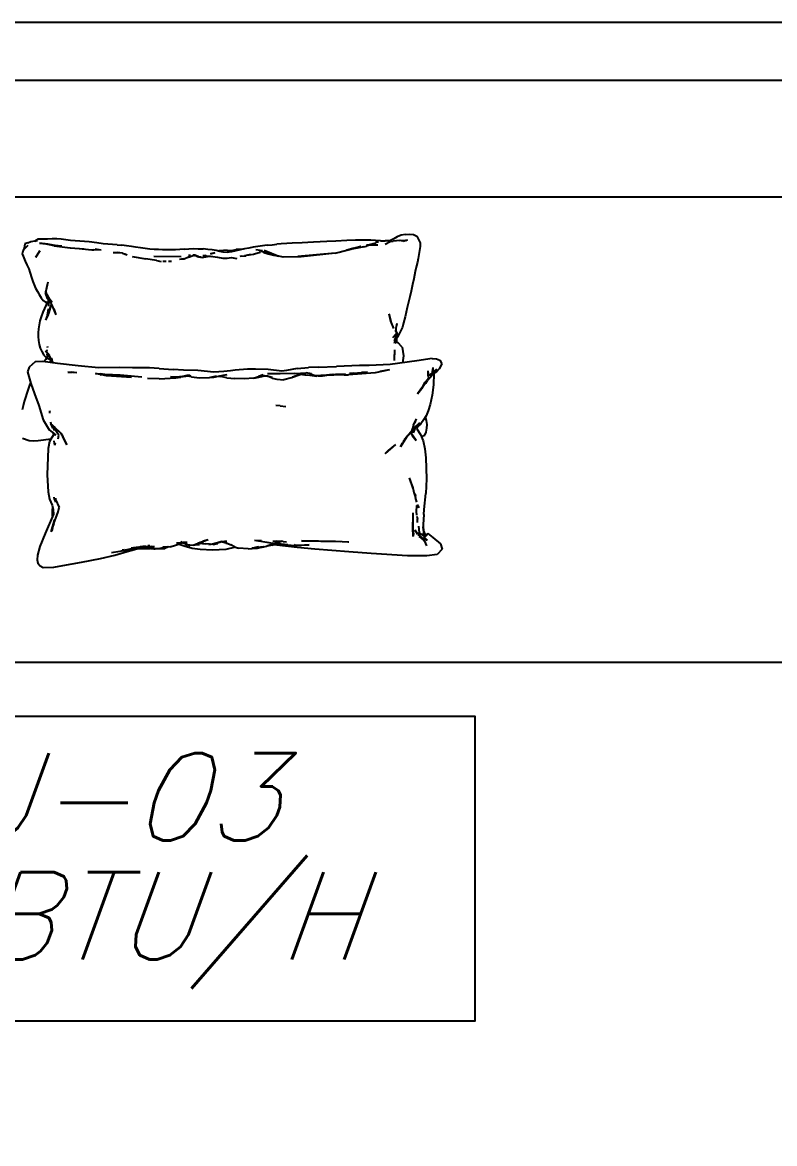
# Model space of a CAD drawing. Header units: metres. Extents: x -658 to -58, y -713 to -118.
# Drawn here: x -78.465 to -77.172, y -128.979 to -127.051 of the extents above; entities that cross this region are included whole.
import ezdxf
from ezdxf.enums import TextEntityAlignment as Align

# ---------------------------------------------------------------- set-up
doc = ezdxf.new("R2010")
doc.units = ezdxf.units.M
doc.header["$LTSCALE"] = 100
doc.layers.add('plan', color=8, linetype='Continuous')
doc.layers.add('TEXT AC', color=7, linetype='Continuous')
doc.styles.add('rss_dim1', font='romans.shx')

# ---------------------------------------------------------------- blocks, each defined once
blk = doc.blocks.new('TRAVESSEIRO com textura - TRAVESSEIRO com textura-2203060-الدور الارضي')
for p, q in [((-0.6763, 0.7521), (-0.6831, 0.7514)), ((-0.6697, 0.7514), (-0.6763, 0.7521)), ((-0.6892, 0.7482), (-0.6949, 0.737)), ((-0.6949, 0.737), (-0.6947, 0.7309)), ((-0.6831, 0.7514), (-0.6892, 0.7482)), ((-0.6653, 0.7398), (-0.6729, 0.7424)), ((-0.6693, 0.7416), (-0.6729, 0.7424)), ((-0.6706, 0.7405), (-0.6613, 0.7412)), ((-0.6706, 0.7405), (-0.6599, 0.7411)), ((-0.6697, 0.7514), (-0.662, 0.75)), ((-0.6599, 0.7411), (-0.6693, 0.7416)), ((-0.6653, 0.7398), (-0.6599, 0.7411)), ((-0.662, 0.75), (-0.6554, 0.7474)), ((-0.6599, 0.7411), (-0.6485, 0.7401)), ((-0.6554, 0.7474), (-0.6493, 0.744)), ((-0.6493, 0.744), (-0.6425, 0.7403)), ((-0.643, 0.7391), (-0.6485, 0.7401)), ((-0.6432, 0.7407), (-0.6391, 0.7403)), ((-0.6346, 0.7345), (-0.643, 0.7391)), ((-0.6425, 0.7403), (-0.6347, 0.7403)), ((-0.6264, 0.7405), (-0.6347, 0.7403)), ((-0.6264, 0.7405), (-0.6182, 0.741)), ((-0.623, 0.7382), (-0.6178, 0.7373)), ((-0.6106, 0.7336), (-0.6217, 0.7338)), ((-0.6188, 0.7363), (-0.6096, 0.7336)), ((-0.6188, 0.7363), (-0.6069, 0.7336)), ((-0.6182, 0.741), (-0.61, 0.7414)), ((-0.6096, 0.7336), (-0.6142, 0.7357)), ((-0.6027, 0.7337), (-0.6106, 0.7336)), ((-0.61, 0.7414), (-0.6018, 0.7417)), ((-0.6027, 0.7337), (-0.6096, 0.7336)), ((-0.6096, 0.7336), (-0.6026, 0.7311)), ((-0.6018, 0.7417), (-0.593, 0.7418)), ((-0.593, 0.7418), (-0.5837, 0.7416)), ((-0.5837, 0.7416), (-0.5689, 0.7409)), ((-0.5689, 0.7409), (-0.55, 0.7401)), ((-0.55, 0.7401), (-0.5344, 0.7393)), ((-0.5344, 0.7393), (-0.5115, 0.738)), ((-0.5115, 0.738), (-0.4916, 0.7371)), ((-0.4916, 0.7371), (-0.4747, 0.7362)), ((-0.4747, 0.7362), (-0.4653, 0.7356)), ((-0.4653, 0.7356), (-0.456, 0.735)), ((-0.456, 0.735), (-0.4481, 0.7344)), ((-0.44, 0.7337), (-0.4481, 0.7344)), ((-0.4319, 0.7328), (-0.44, 0.7337)), ((-0.4319, 0.7328), (-0.4237, 0.7318)), ((-0.19, 0.7318), (-0.1819, 0.7328)), ((-0.1738, 0.7336), (-0.1819, 0.7328)), ((-0.1738, 0.7336), (-0.1657, 0.7342)), ((-0.1657, 0.7342), (-0.1576, 0.7347)), ((-0.1576, 0.7347), (-0.1495, 0.7355)), ((-0.1495, 0.7355), (-0.139, 0.7368)), ((-0.139, 0.7368), (-0.1254, 0.7385)), ((-0.1254, 0.7385), (-0.1174, 0.7392)), ((-0.1174, 0.7392), (-0.1094, 0.7397)), ((-0.1094, 0.7397), (-0.1014, 0.7403)), ((-0.1014, 0.7403), (-0.0934, 0.7411)), ((-0.0934, 0.7411), (-0.0854, 0.7421)), ((-0.0854, 0.7421), (-0.0775, 0.7432)), ((-0.0604, 0.7334), (-0.0788, 0.7317)), ((-0.0775, 0.7432), (-0.0697, 0.7439)), ((-0.0697, 0.7439), (-0.0619, 0.7438)), ((-0.0673, 0.7322), (-0.0511, 0.735)), ((-0.0604, 0.7334), (-0.0673, 0.7322)), ((-0.0655, 0.7317), (-0.0495, 0.735)), ((-0.0619, 0.7438), (-0.0537, 0.7435)), ((-0.0537, 0.7435), (-0.0381, 0.7435)), ((-0.0401, 0.7361), (-0.0511, 0.735)), ((-0.0495, 0.735), (-0.0401, 0.7361)), ((-0.0381, 0.7435), (-0.0321, 0.7397)), ((-0.0254, 0.7392), (-0.0361, 0.7411)), ((-0.0321, 0.7397), (-0.0361, 0.7411)), ((-0.0199, 0.7371), (-0.0254, 0.7392)), ((-0.0121, 0.7241), (-0.0205, 0.7328)), ((-0.0143, 0.7274), (-0.0205, 0.7328)), ((-0.0199, 0.7371), (-0.0149, 0.735)), ((-0.0149, 0.735), (-0.0138, 0.728)), ((-0.6947, 0.7309), (-0.6937, 0.724)), ((-0.6937, 0.724), (-0.6913, 0.7103)), ((-0.598, 0.7298), (-0.6026, 0.7311)), ((-0.598, 0.7298), (-0.5685, 0.7246)), ((-0.5928, 0.7306), (-0.5705, 0.7248)), ((-0.5928, 0.7306), (-0.5822, 0.7279)), ((-0.5552, 0.7209), (-0.5822, 0.7279)), ((-0.5805, 0.7276), (-0.5685, 0.7246)), ((-0.5552, 0.7209), (-0.5762, 0.7259)), ((-0.5554, 0.721), (-0.5762, 0.7259)), ((-0.5552, 0.7209), (-0.5705, 0.7248)), ((-0.5487, 0.7192), (-0.5554, 0.721)), ((-0.5487, 0.7192), (-0.5552, 0.7209)), ((-0.5487, 0.7192), (-0.49, 0.7127)), ((-0.5487, 0.7192), (-0.4844, 0.7134)), ((-0.459, 0.7123), (-0.4515, 0.7138)), ((-0.4262, 0.7241), (-0.4515, 0.7143)), ((-0.4216, 0.7228), (-0.4515, 0.7143)), ((-0.4425, 0.7159), (-0.4498, 0.7145)), ((-0.4423, 0.7159), (-0.4498, 0.7145)), ((-0.4216, 0.7228), (-0.4441, 0.7167)), ((-0.4334, 0.7179), (-0.4423, 0.7159)), ((-0.4257, 0.7201), (-0.4334, 0.7179)), ((-0.4237, 0.7318), (-0.4157, 0.7306)), ((-0.4122, 0.7255), (-0.4237, 0.7239)), ((-0.4184, 0.7243), (-0.4237, 0.7239)), ((-0.4204, 0.7202), (-0.418, 0.7203)), ((-0.4114, 0.7184), (-0.418, 0.7203)), ((-0.4157, 0.7306), (-0.4078, 0.7293)), ((-0.4081, 0.7177), (-0.4114, 0.7184)), ((-0.3933, 0.7153), (-0.4081, 0.7177)), ((-0.4078, 0.7293), (-0.4001, 0.7279)), ((-0.3933, 0.7153), (-0.4036, 0.7177)), ((-0.4001, 0.7279), (-0.3925, 0.7265)), ((-0.3854, 0.7141), (-0.3948, 0.7146)), ((-0.3925, 0.7265), (-0.3851, 0.725)), ((-0.3889, 0.7258), (-0.3785, 0.7257)), ((-0.3854, 0.7141), (-0.3878, 0.7146)), ((-0.3851, 0.725), (-0.3778, 0.7233)), ((-0.3655, 0.7229), (-0.3785, 0.7257)), ((-0.3778, 0.7233), (-0.3705, 0.7217)), ((-0.3628, 0.7246), (-0.3715, 0.724)), ((-0.3655, 0.7229), (-0.3715, 0.724)), ((-0.3705, 0.7217), (-0.3631, 0.7206)), ((-0.3631, 0.7206), (-0.3559, 0.7207)), ((-0.3628, 0.7246), (-0.3565, 0.724)), ((-0.3565, 0.724), (-0.3487, 0.7232)), ((-0.3559, 0.7207), (-0.3502, 0.7221)), ((-0.3502, 0.7221), (-0.3441, 0.7235)), ((-0.3477, 0.7227), (-0.3487, 0.7232)), ((-0.3344, 0.7139), (-0.3462, 0.7125)), ((-0.3441, 0.7235), (-0.337, 0.7247)), ((-0.3418, 0.7198), (-0.3342, 0.7178)), ((-0.3342, 0.7178), (-0.3413, 0.7195)), ((-0.337, 0.7247), (-0.3294, 0.7256)), ((-0.3352, 0.7129), (-0.3243, 0.7137)), ((-0.3352, 0.7129), (-0.3289, 0.7132)), ((-0.3208, 0.7151), (-0.3344, 0.7139)), ((-0.3294, 0.7256), (-0.3213, 0.7264)), ((-0.32, 0.7117), (-0.3289, 0.7132)), ((-0.3208, 0.7151), (-0.3268, 0.715)), ((-0.3268, 0.715), (-0.324, 0.7136)), ((-0.313, 0.7269), (-0.3213, 0.7264)), ((-0.3107, 0.7136), (-0.32, 0.7117)), ((-0.3179, 0.7126), (-0.3107, 0.7136)), ((-0.3049, 0.727), (-0.313, 0.7269)), ((-0.313, 0.7133), (-0.3072, 0.7155)), ((-0.313, 0.7133), (-0.3042, 0.7149)), ((-0.3072, 0.7155), (-0.3037, 0.716)), ((-0.2971, 0.7267), (-0.3049, 0.727)), ((-0.2964, 0.7124), (-0.3042, 0.7149)), ((-0.2961, 0.7159), (-0.2997, 0.716)), ((-0.2894, 0.7262), (-0.2971, 0.7267)), ((-0.2894, 0.7262), (-0.2817, 0.7256)), ((-0.2366, 0.7143), (-0.2835, 0.7132)), ((-0.2817, 0.7256), (-0.2741, 0.7251)), ((-0.2741, 0.7251), (-0.2662, 0.725)), ((-0.2662, 0.725), (-0.2587, 0.7251)), ((-0.2587, 0.7251), (-0.2516, 0.7252)), ((-0.2516, 0.7252), (-0.2448, 0.7254)), ((-0.2448, 0.7254), (-0.2376, 0.7257)), ((-0.2376, 0.7257), (-0.2299, 0.7262)), ((-0.2299, 0.7262), (-0.2221, 0.7271)), ((-0.1993, 0.7133), (-0.2229, 0.7095)), ((-0.2221, 0.7271), (-0.2141, 0.7281)), ((-0.2141, 0.7281), (-0.2054, 0.7295)), ((-0.2054, 0.7295), (-0.1981, 0.7307)), ((-0.1981, 0.7307), (-0.19, 0.7318)), ((-0.1827, 0.7191), (-0.1907, 0.7161)), ((-0.1827, 0.7191), (-0.1885, 0.7174)), ((-0.1827, 0.7191), (-0.174, 0.7205)), ((-0.1827, 0.7191), (-0.1754, 0.7196)), ((-0.1754, 0.7196), (-0.1666, 0.7198)), ((-0.1464, 0.7246), (-0.1359, 0.7262)), ((-0.1464, 0.7246), (-0.1334, 0.7248)), ((-0.13, 0.725), (-0.1334, 0.7248)), ((-0.1136, 0.7264), (-0.13, 0.725)), ((-0.0932, 0.7285), (-0.1162, 0.7267)), ((-0.0927, 0.7284), (-0.1162, 0.7267)), ((-0.0655, 0.7317), (-0.0927, 0.7284)), ((-0.0359, 0.7157), (-0.0408, 0.7232)), ((-0.0408, 0.7232), (-0.0334, 0.7117)), ((-0.0359, 0.7157), (-0.0334, 0.7117)), ((-0.0121, 0.7241), (-0.0143, 0.7274)), ((-0.0138, 0.728), (-0.0121, 0.7241)), ((-0.0108, 0.7169), (-0.013, 0.7112)), ((-0.0121, 0.7241), (-0.0116, 0.7215)), ((-0.0108, 0.7169), (-0.0116, 0.7215)), ((-0.6913, 0.7103), (-0.69, 0.7037)), ((-0.69, 0.7037), (-0.6886, 0.6972)), ((-0.6886, 0.6972), (-0.6864, 0.6877)), ((-0.49, 0.7127), (-0.459, 0.7123)), ((-0.3699, 0.7117), (-0.3792, 0.7103)), ((-0.3626, 0.7104), (-0.3699, 0.7117)), ((-0.3552, 0.7104), (-0.3626, 0.7104)), ((-0.3462, 0.7125), (-0.3552, 0.7104)), ((-0.2964, 0.7124), (-0.2891, 0.709)), ((-0.2891, 0.709), (-0.281, 0.7081)), ((-0.2875, 0.7093), (-0.281, 0.7081)), ((-0.2671, 0.7049), (-0.2622, 0.705)), ((-0.2578, 0.705), (-0.2525, 0.7051)), ((-0.2412, 0.7066), (-0.2492, 0.7051)), ((-0.2412, 0.7066), (-0.2229, 0.7095)), ((-0.0185, 0.6989), (-0.0216, 0.6925)), ((-0.0155, 0.7053), (-0.0185, 0.6989)), ((-0.013, 0.7112), (-0.0155, 0.7053)), ((-0.6864, 0.6877), (-0.6836, 0.6751)), ((-0.6836, 0.6751), (-0.6815, 0.6653)), ((-0.0269, 0.6759), (-0.0288, 0.6703)), ((-0.0237, 0.6868), (-0.0269, 0.6759)), ((-0.0216, 0.6925), (-0.0237, 0.6868)), ((-0.6815, 0.6653), (-0.679, 0.6539)), ((-0.0545, 0.6696), (-0.052, 0.6594)), ((-0.0545, 0.6696), (-0.0511, 0.6536)), ((-0.052, 0.6594), (-0.0511, 0.6536)), ((-0.0335, 0.659), (-0.0366, 0.6533)), ((-0.031, 0.6647), (-0.0335, 0.659)), ((-0.0288, 0.6703), (-0.031, 0.6647)), ((-0.679, 0.6539), (-0.6768, 0.644)), ((-0.6768, 0.644), (-0.6726, 0.626)), ((-0.062, 0.6341), (-0.0585, 0.6392)), ((-0.059, 0.6353), (-0.0535, 0.6411)), ((-0.0585, 0.6392), (-0.0511, 0.6519)), ((-0.0563, 0.6283), (-0.0558, 0.6388)), ((-0.0562, 0.6329), (-0.0558, 0.6388)), ((-0.0542, 0.6439), (-0.0511, 0.6536)), ((-0.0542, 0.6439), (-0.0511, 0.6519)), ((-0.0504, 0.6506), (-0.0535, 0.6411)), ((-0.0527, 0.6481), (-0.0511, 0.6519)), ((-0.052, 0.6458), (-0.0504, 0.6506)), ((-0.0511, 0.6519), (-0.0511, 0.6536)), ((-0.0467, 0.6379), (-0.0506, 0.6349)), ((-0.0432, 0.6425), (-0.0467, 0.6379)), ((-0.0395, 0.6483), (-0.0432, 0.6425)), ((-0.0366, 0.6533), (-0.0395, 0.6483)), ((-0.6726, 0.626), (-0.6687, 0.6097)), ((-0.0688, 0.6131), (-0.0617, 0.6297)), ((-0.0688, 0.6131), (-0.0656, 0.6236)), ((-0.0617, 0.6297), (-0.059, 0.6353)), ((-0.0598, 0.6273), (-0.061, 0.6311)), ((-0.0587, 0.6231), (-0.0598, 0.6276)), ((-0.0569, 0.6203), (-0.0598, 0.6273)), ((-0.0506, 0.6349), (-0.0595, 0.6343)), ((-0.0533, 0.6356), (-0.0593, 0.6345)), ((-0.0564, 0.6157), (-0.0587, 0.6231)), ((-0.0569, 0.6203), (-0.054, 0.6133)), ((-0.0559, 0.6327), (-0.0533, 0.6356)), ((-0.0559, 0.6327), (-0.0506, 0.6349)), ((-0.054, 0.6133), (-0.0556, 0.6235)), ((-0.0506, 0.6349), (-0.0533, 0.6356)), ((-0.0528, 0.634), (-0.0517, 0.6305)), ((-0.0517, 0.6305), (-0.046, 0.6175)), ((-0.046, 0.6175), (-0.0429, 0.6098)), ((-0.6687, 0.6097), (-0.6662, 0.5992)), ((-0.6662, 0.5992), (-0.6644, 0.5921)), ((-0.6545, 0.598), (-0.6541, 0.5962)), ((-0.6545, 0.598), (-0.6542, 0.5944)), ((-0.6438, 0.6022), (-0.6491, 0.5897)), ((-0.6409, 0.6149), (-0.6443, 0.6015)), ((-0.6409, 0.6149), (-0.6438, 0.6022)), ((-0.0564, 0.6157), (-0.0549, 0.6135)), ((-0.0549, 0.6135), (-0.0503, 0.6038)), ((-0.0538, 0.6134), (-0.0503, 0.6038)), ((-0.0429, 0.6098), (-0.0409, 0.6029)), ((-0.0409, 0.6029), (-0.0393, 0.596)), ((-0.6644, 0.5921), (-0.6617, 0.586)), ((-0.6617, 0.586), (-0.6555, 0.5748)), ((-0.6555, 0.5748), (-0.6533, 0.5851)), ((-0.6555, 0.5805), (-0.6533, 0.585)), ((-0.6555, 0.5805), (-0.6527, 0.5845)), ((-0.6555, 0.5748), (-0.655, 0.5808)), ((-0.6509, 0.5686), (-0.655, 0.5808)), ((-0.6538, 0.577), (-0.655, 0.5808)), ((-0.6539, 0.5829), (-0.6544, 0.5737)), ((-0.6528, 0.5846), (-0.6542, 0.5944)), ((-0.6539, 0.5829), (-0.6538, 0.577)), ((-0.6528, 0.5907), (-0.6537, 0.5806)), ((-0.648, 0.5741), (-0.6537, 0.5806)), ((-0.6528, 0.5907), (-0.6528, 0.5846)), ((-0.0393, 0.596), (-0.0384, 0.5891)), ((-0.0384, 0.5891), (-0.038, 0.5824)), ((-0.038, 0.5824), (-0.0381, 0.5758)), ((-0.6636, 0.5575), (-0.6564, 0.5654)), ((-0.6509, 0.5686), (-0.6564, 0.5654)), ((-0.6555, 0.5748), (-0.6518, 0.5689)), ((-0.6543, 0.5728), (-0.6538, 0.5656)), ((-0.6509, 0.5686), (-0.6537, 0.5645)), ((-0.6508, 0.5645), (-0.6518, 0.5689)), ((-0.0538, 0.5572), (-0.0545, 0.5593)), ((-0.0393, 0.5624), (-0.0412, 0.5561)), ((-0.0384, 0.5691), (-0.0393, 0.5624)), ((-0.0381, 0.5758), (-0.0384, 0.5691)), ((-0.6636, 0.5575), (-0.6661, 0.5428)), ((-0.6661, 0.5428), (-0.6652, 0.5344)), ((-0.6506, 0.5345), (-0.651, 0.553)), ((-0.6506, 0.5345), (-0.6507, 0.5448)), ((-0.0613, 0.5353), (-0.0544, 0.5465)), ((-0.0503, 0.5519), (-0.0599, 0.5388)), ((-0.0509, 0.5402), (-0.0599, 0.5358)), ((-0.0545, 0.5452), (-0.0579, 0.5408)), ((-0.0575, 0.5432), (-0.0544, 0.5465)), ((-0.0544, 0.5465), (-0.0571, 0.5432)), ((-0.0545, 0.5452), (-0.0564, 0.5432)), ((-0.0503, 0.5519), (-0.0544, 0.5465)), ((-0.0543, 0.5397), (-0.0536, 0.5457)), ((-0.0526, 0.5532), (-0.0519, 0.5495)), ((-0.0473, 0.5441), (-0.0509, 0.5402)), ((-0.044, 0.55), (-0.0473, 0.5441)), ((-0.0412, 0.5561), (-0.044, 0.55)), ((-0.7284, 0.5351), (-0.7321, 0.5292)), ((-0.7321, 0.5292), (-0.7274, 0.5206)), ((-0.7229, 0.5377), (-0.7284, 0.5351)), ((-0.7274, 0.5206), (-0.7226, 0.5153)), ((-0.7154, 0.5382), (-0.7229, 0.5377)), ((-0.7168, 0.5225), (-0.7163, 0.5181)), ((-0.7168, 0.5225), (-0.7148, 0.5121)), ((-0.7154, 0.5382), (-0.6893, 0.534)), ((-0.6893, 0.534), (-0.6429, 0.5277)), ((-0.6652, 0.5344), (-0.6641, 0.5306)), ((-0.6429, 0.5277), (-0.6072, 0.5263)), ((-0.6072, 0.5263), (-0.5903, 0.5258)), ((-0.5903, 0.5258), (-0.5506, 0.5243)), ((-0.5193, 0.5234), (-0.5506, 0.5243)), ((-0.5193, 0.5234), (-0.5027, 0.5227)), ((-0.4834, 0.5209), (-0.5027, 0.5227)), ((-0.4834, 0.5209), (-0.4651, 0.5172)), ((-0.2457, 0.5211), (-0.27, 0.5194)), ((-0.2457, 0.5211), (-0.2374, 0.5215)), ((-0.2374, 0.5215), (-0.2292, 0.5218)), ((-0.2292, 0.5218), (-0.221, 0.522)), ((-0.221, 0.522), (-0.1999, 0.5223)), ((-0.1999, 0.5223), (-0.178, 0.5225)), ((-0.178, 0.5225), (-0.1417, 0.5222)), ((-0.1417, 0.5222), (-0.1067, 0.5256)), ((-0.1067, 0.5256), (-0.071, 0.5295)), ((-0.071, 0.5295), (-0.0461, 0.5331)), ((-0.0632, 0.5306), (-0.0607, 0.5387)), ((-0.0631, 0.5306), (-0.0599, 0.5388)), ((-0.0626, 0.5321), (-0.0628, 0.5307)), ((-0.0607, 0.5387), (-0.0625, 0.5307)), ((-0.0591, 0.5388), (-0.0611, 0.5311)), ((-0.0611, 0.5311), (-0.0608, 0.5361)), ((-0.0607, 0.531), (-0.0607, 0.5367)), ((-0.0604, 0.5356), (-0.0607, 0.5337)), ((-0.0586, 0.5395), (-0.0593, 0.5333)), ((-0.0588, 0.5313), (-0.0593, 0.5333)), ((-0.0527, 0.5393), (-0.0512, 0.5365)), ((-0.0517, 0.5374), (-0.0521, 0.5396)), ((-0.0512, 0.5365), (-0.0484, 0.5328)), ((-0.0461, 0.5331), (-0.0328, 0.5322)), ((-0.0328, 0.5322), (-0.0223, 0.5235)), ((-0.0223, 0.5235), (-0.0195, 0.515)), ((-0.7227, 0.5196), (-0.7138, 0.5116)), ((-0.7227, 0.5196), (-0.7148, 0.5121)), ((-0.7226, 0.5153), (-0.7153, 0.5106)), ((-0.7119, 0.5057), (-0.7187, 0.5145)), ((-0.7187, 0.5145), (-0.7106, 0.5079)), ((-0.7182, 0.5123), (-0.7179, 0.4929)), ((-0.7163, 0.5181), (-0.7148, 0.5121)), ((-0.7148, 0.5121), (-0.7105, 0.5078)), ((-0.7138, 0.5116), (-0.7105, 0.5078)), ((-0.7119, 0.5057), (-0.7074, 0.5005)), ((-0.7098, 0.5065), (-0.7073, 0.5019)), ((-0.709, 0.5118), (-0.7086, 0.517)), ((-0.7085, 0.507), (-0.709, 0.5118)), ((-0.7085, 0.507), (-0.7086, 0.517)), ((-0.7035, 0.4976), (-0.7073, 0.5019)), ((-0.6421, 0.5187), (-0.6176, 0.5136)), ((-0.6421, 0.5187), (-0.6254, 0.5159)), ((-0.6176, 0.5136), (-0.5714, 0.5098)), ((-0.6042, 0.5145), (-0.5938, 0.5139)), ((-0.5798, 0.5129), (-0.5938, 0.5139)), ((-0.5798, 0.5129), (-0.5732, 0.5123)), ((-0.5642, 0.5098), (-0.5714, 0.5098)), ((-0.5492, 0.5111), (-0.5661, 0.5118)), ((-0.5642, 0.5098), (-0.5291, 0.5089)), ((-0.5459, 0.5107), (-0.5492, 0.5111)), ((-0.5459, 0.5107), (-0.5267, 0.5077)), ((-0.5459, 0.5107), (-0.5311, 0.5091)), ((-0.5433, 0.5105), (-0.5291, 0.5089)), ((-0.5408, 0.5095), (-0.5311, 0.5091)), ((-0.5408, 0.5095), (-0.5237, 0.5088)), ((-0.5311, 0.5091), (-0.5237, 0.5088)), ((-0.5267, 0.5077), (-0.5196, 0.5079)), ((-0.5164, 0.509), (-0.5237, 0.5088)), ((-0.5143, 0.5089), (-0.5237, 0.5088)), ((-0.513, 0.5081), (-0.5168, 0.508)), ((-0.506, 0.5117), (-0.5143, 0.5089)), ((-0.5013, 0.5101), (-0.5128, 0.5086)), ((-0.5128, 0.5086), (-0.4965, 0.5094)), ((-0.508, 0.5118), (-0.4989, 0.5132)), ((-0.4979, 0.5133), (-0.4989, 0.5132)), ((-0.4982, 0.5114), (-0.4847, 0.5103)), ((-0.4982, 0.5114), (-0.4885, 0.5107)), ((-0.4795, 0.5124), (-0.4979, 0.5133)), ((-0.4976, 0.5121), (-0.4906, 0.5109)), ((-0.4965, 0.5094), (-0.4885, 0.5107)), ((-0.4897, 0.5113), (-0.4754, 0.5058)), ((-0.4847, 0.5103), (-0.4885, 0.5107)), ((-0.4754, 0.5058), (-0.4885, 0.5107)), ((-0.4795, 0.5124), (-0.4541, 0.5119)), ((-0.4789, 0.507), (-0.4754, 0.5058)), ((-0.4754, 0.5058), (-0.4736, 0.505)), ((-0.4736, 0.505), (-0.4601, 0.5015)), ((-0.4651, 0.5172), (-0.4571, 0.5164)), ((-0.4485, 0.5024), (-0.4601, 0.5015)), ((-0.4571, 0.5164), (-0.4332, 0.5191)), ((-0.4541, 0.5119), (-0.4322, 0.5117)), ((-0.4403, 0.5045), (-0.4485, 0.5024)), ((-0.4405, 0.5055), (-0.4245, 0.509)), ((-0.4405, 0.5055), (-0.4325, 0.5076)), ((-0.4403, 0.5045), (-0.4325, 0.5076)), ((-0.4332, 0.5191), (-0.4115, 0.5198)), ((-0.4245, 0.509), (-0.4325, 0.5076)), ((-0.4325, 0.5076), (-0.4248, 0.508)), ((-0.4174, 0.5058), (-0.4248, 0.508)), ((-0.4246, 0.5103), (-0.4167, 0.5072)), ((-0.4194, 0.5076), (-0.4176, 0.507)), ((-0.4088, 0.5042), (-0.4174, 0.5058)), ((-0.4084, 0.5044), (-0.4167, 0.5072)), ((-0.4115, 0.5198), (-0.3979, 0.5196)), ((-0.4088, 0.5042), (-0.3922, 0.5029)), ((-0.3979, 0.5196), (-0.3765, 0.518)), ((-0.3922, 0.5029), (-0.3761, 0.5035)), ((-0.3765, 0.518), (-0.3685, 0.517)), ((-0.3622, 0.5049), (-0.3761, 0.5035)), ((-0.3685, 0.517), (-0.3572, 0.5155)), ((-0.35, 0.5081), (-0.3627, 0.5107)), ((-0.3622, 0.5049), (-0.3512, 0.5073)), ((-0.3397, 0.5059), (-0.3591, 0.5098)), ((-0.3572, 0.5155), (-0.3401, 0.5148)), ((-0.3425, 0.5077), (-0.3512, 0.5073)), ((-0.3323, 0.5052), (-0.3447, 0.5084)), ((-0.3323, 0.5052), (-0.3425, 0.5077)), ((-0.3401, 0.5148), (-0.3123, 0.5176)), ((-0.3323, 0.5052), (-0.3397, 0.5059)), ((-0.3151, 0.5049), (-0.3323, 0.5052)), ((-0.3014, 0.5067), (-0.3151, 0.5049)), ((-0.3123, 0.5176), (-0.2877, 0.5182)), ((-0.3014, 0.5067), (-0.2921, 0.5086)), ((-0.3002, 0.5083), (-0.2834, 0.5061)), ((-0.3002, 0.5083), (-0.281, 0.5064)), ((-0.2941, 0.5093), (-0.2984, 0.5093)), ((-0.2744, 0.5046), (-0.2941, 0.5093)), ((-0.2744, 0.5046), (-0.2921, 0.5086)), ((-0.2877, 0.5182), (-0.27, 0.5194)), ((-0.2744, 0.5046), (-0.2834, 0.5061)), ((-0.2655, 0.507), (-0.281, 0.5064)), ((-0.2458, 0.5032), (-0.2744, 0.5046)), ((-0.2458, 0.5032), (-0.2261, 0.504)), ((-0.216, 0.5059), (-0.1787, 0.5094)), ((-0.216, 0.5059), (-0.1914, 0.5082)), ((-0.1982, 0.5053), (-0.1556, 0.5086)), ((-0.196, 0.508), (-0.1914, 0.5082)), ((-0.1787, 0.5094), (-0.1526, 0.5107)), ((-0.1556, 0.5086), (-0.1445, 0.5108)), ((-0.1526, 0.5104), (-0.1447, 0.5119)), ((-0.1442, 0.51), (-0.1526, 0.5107)), ((-0.1442, 0.51), (-0.1526, 0.5104)), ((-0.1366, 0.5123), (-0.1447, 0.5119)), ((-0.1445, 0.5108), (-0.1366, 0.5123)), ((-0.1043, 0.5136), (-0.0887, 0.5149)), ((-0.1043, 0.5136), (-0.0959, 0.5145)), ((-0.0887, 0.5149), (-0.0959, 0.5145)), ((-0.0195, 0.515), (-0.0251, 0.4952)), ((-0.7179, 0.4929), (-0.7155, 0.4753)), ((-0.7046, 0.4955), (-0.7074, 0.5005)), ((-0.7046, 0.4955), (-0.6991, 0.4897)), ((-0.6991, 0.4897), (-0.7035, 0.4976)), ((-0.6998, 0.4908), (-0.6991, 0.4897)), ((-0.6998, 0.4908), (-0.697, 0.4858)), ((-0.6991, 0.4897), (-0.6901, 0.4774)), ((-0.6901, 0.4774), (-0.697, 0.4858)), ((-0.0251, 0.4952), (-0.0313, 0.4775)), ((-0.0247, 0.4966), (-0.023, 0.4925)), ((-0.023, 0.4925), (-0.0206, 0.4855)), ((-0.0206, 0.4855), (-0.0182, 0.4784)), ((-0.7155, 0.4753), (-0.7118, 0.4591)), ((-0.0313, 0.4775), (-0.0387, 0.4571)), ((-0.0182, 0.4784), (-0.016, 0.4712)), ((-0.016, 0.4712), (-0.0139, 0.464)), ((-0.0139, 0.464), (-0.012, 0.4568)), ((-0.7118, 0.4591), (-0.7086, 0.4481)), ((-0.7086, 0.4481), (-0.7051, 0.4397)), ((-0.454, 0.4566), (-0.4635, 0.4555)), ((-0.454, 0.4566), (-0.4468, 0.4576)), ((-0.0574, 0.4481), (-0.0582, 0.4469)), ((-0.0574, 0.4481), (-0.0572, 0.4439)), ((-0.0387, 0.4571), (-0.0465, 0.4327)), ((-0.012, 0.4568), (-0.0102, 0.4496)), ((-0.707, 0.4245), (-0.7054, 0.4318)), ((-0.7064, 0.4184), (-0.707, 0.4245)), ((-0.7054, 0.4318), (-0.7039, 0.4377)), ((-0.7051, 0.4397), (-0.7011, 0.4332)), ((-0.7011, 0.4332), (-0.6958, 0.4257)), ((-0.6958, 0.4257), (-0.6868, 0.4176)), ((-0.6958, 0.4257), (-0.69, 0.4206)), ((-0.6958, 0.4257), (-0.6895, 0.4214)), ((-0.6936, 0.4275), (-0.6851, 0.4196)), ((-0.6855, 0.4269), (-0.6885, 0.4344)), ((-0.6832, 0.4235), (-0.6885, 0.4344)), ((-0.0589, 0.426), (-0.077, 0.4099)), ((-0.0597, 0.4264), (-0.0732, 0.4068)), ((-0.0663, 0.4143), (-0.0597, 0.4264)), ((-0.0589, 0.426), (-0.0663, 0.4194)), ((-0.059, 0.4262), (-0.0626, 0.419)), ((-0.0603, 0.4249), (-0.0626, 0.419)), ((-0.0603, 0.4249), (-0.0626, 0.4185)), ((-0.0602, 0.4257), (-0.0594, 0.4286)), ((-0.0465, 0.4327), (-0.057, 0.4156)), ((-0.7053, 0.4114), (-0.7064, 0.4184)), ((-0.7025, 0.4065), (-0.7053, 0.4114)), ((-0.6967, 0.4039), (-0.7025, 0.4065)), ((-0.6951, 0.4073), (-0.6999, 0.3967)), ((-0.689, 0.417), (-0.6951, 0.4073)), ((-0.6724, 0.4048), (-0.69, 0.4206)), ((-0.6894, 0.4199), (-0.689, 0.417)), ((-0.688, 0.3972), (-0.6816, 0.4063)), ((-0.6809, 0.4055), (-0.688, 0.3972)), ((-0.6679, 0.3996), (-0.6879, 0.4188)), ((-0.6724, 0.4048), (-0.6879, 0.4188)), ((-0.6857, 0.4196), (-0.6827, 0.4147)), ((-0.6852, 0.4162), (-0.6827, 0.4105)), ((-0.6851, 0.4196), (-0.6827, 0.4147)), ((-0.6791, 0.4101), (-0.6836, 0.422)), ((-0.6834, 0.4142), (-0.6827, 0.4105)), ((-0.6832, 0.4235), (-0.6803, 0.4145)), ((-0.6791, 0.4101), (-0.682, 0.4182)), ((-0.6816, 0.4063), (-0.6793, 0.4105)), ((-0.6791, 0.4101), (-0.6809, 0.4055)), ((-0.6724, 0.4048), (-0.6787, 0.4123)), ((-0.6724, 0.4048), (-0.6679, 0.3996)), ((-0.6724, 0.4048), (-0.6607, 0.3864)), ((-0.6724, 0.4048), (-0.6656, 0.395)), ((-0.077, 0.4099), (-0.0871, 0.3896)), ((-0.077, 0.4099), (-0.0801, 0.4039)), ((-0.077, 0.4099), (-0.0663, 0.4194)), ((-0.0721, 0.3998), (-0.0732, 0.4066)), ((-0.0617, 0.4113), (-0.0682, 0.4064)), ((-0.0661, 0.405), (-0.0635, 0.4115)), ((-0.0661, 0.405), (-0.0655, 0.4073)), ((-0.0654, 0.4085), (-0.0613, 0.4023)), ((-0.057, 0.4156), (-0.0617, 0.4113)), ((-0.6999, 0.3967), (-0.7028, 0.383)), ((-0.6607, 0.3864), (-0.6644, 0.393)), ((-0.6526, 0.39), (-0.6347, 0.3747)), ((-0.6526, 0.39), (-0.64, 0.3797)), ((-0.0871, 0.3896), (-0.0801, 0.4039)), ((-0.0672, 0.3931), (-0.0661, 0.3894)), ((-0.0646, 0.3964), (-0.0661, 0.3894)), ((-0.0613, 0.4023), (-0.0572, 0.3953)), ((-0.0472, 0.3985), (-0.0599, 0.3999)), ((-0.0572, 0.3953), (-0.0551, 0.3835)), ((-0.0379, 0.3974), (-0.0472, 0.3985)), ((-0.0298, 0.3966), (-0.0379, 0.3974)), ((-0.0224, 0.3972), (-0.0298, 0.3966)), ((-0.0108, 0.4013), (-0.0224, 0.3972)), ((-0.7046, 0.3674), (-0.7056, 0.3315)), ((-0.7028, 0.383), (-0.7046, 0.3674)), ((-0.6347, 0.3747), (-0.64, 0.3797)), ((-0.0551, 0.3835), (-0.0534, 0.3384)), ((-0.7056, 0.3315), (-0.7043, 0.3059)), ((-0.6825, 0.3148), (-0.6764, 0.3329)), ((-0.6813, 0.3184), (-0.6764, 0.3329)), ((-0.0534, 0.3384), (-0.0548, 0.3088)), ((-0.6813, 0.3184), (-0.684, 0.3078)), ((-0.0548, 0.3088), (-0.0572, 0.2965)), ((-0.7017, 0.2786), (-0.7043, 0.3059)), ((-0.6888, 0.2914), (-0.6866, 0.2989)), ((-0.6874, 0.3021), (-0.686, 0.3057)), ((-0.684, 0.3078), (-0.6866, 0.2989)), ((-0.0679, 0.2956), (-0.0742, 0.282)), ((-0.0679, 0.2981), (-0.0679, 0.2956)), ((-0.0657, 0.2956), (-0.0679, 0.2909)), ((-0.0657, 0.2956), (-0.0654, 0.2997)), ((-0.0572, 0.2965), (-0.062, 0.2857)), ((-0.7011, 0.2701), (-0.7017, 0.2786)), ((-0.7011, 0.2701), (-0.6998, 0.2529)), ((-0.6923, 0.2816), (-0.6904, 0.2869)), ((-0.6916, 0.2844), (-0.6923, 0.2816)), ((-0.6881, 0.275), (-0.6884, 0.269)), ((-0.6882, 0.2854), (-0.6881, 0.275)), ((-0.6882, 0.2854), (-0.6882, 0.2821)), ((-0.6821, 0.2727), (-0.6816, 0.2421)), ((-0.6821, 0.2727), (-0.6821, 0.2629)), ((-0.0721, 0.2748), (-0.0742, 0.282)), ((-0.0646, 0.2542), (-0.0721, 0.2748)), ((-0.0637, 0.2788), (-0.0641, 0.2704)), ((-0.0641, 0.2704), (-0.0498, 0.2374)), ((-0.062, 0.2857), (-0.0637, 0.2788)), ((-0.0626, 0.2787), (-0.063, 0.2816)), ((-0.0627, 0.2672), (-0.0626, 0.2787)), ((-0.6998, 0.2529), (-0.7002, 0.2391)), ((-0.6902, 0.2559), (-0.69, 0.2621)), ((-0.6888, 0.2673), (-0.69, 0.2621)), ((-0.6821, 0.2629), (-0.6822, 0.247)), ((-0.0654, 0.2608), (-0.0616, 0.2412)), ((-0.0646, 0.258), (-0.0595, 0.2404)), ((-0.0646, 0.2542), (-0.0595, 0.2404)), ((-0.7079, 0.2375), (-0.7168, 0.2302)), ((-0.7047, 0.2334), (-0.7079, 0.2375)), ((-0.7079, 0.2375), (-0.7033, 0.234)), ((-0.7072, 0.2254), (-0.7011, 0.2317)), ((-0.7009, 0.2349), (-0.7047, 0.2334)), ((-0.7047, 0.2334), (-0.7009, 0.2348)), ((-0.7047, 0.2334), (-0.6989, 0.2348)), ((-0.7013, 0.2326), (-0.7047, 0.2334)), ((-0.7047, 0.2334), (-0.7029, 0.2316)), ((-0.7033, 0.234), (-0.6989, 0.2348)), ((-0.7027, 0.2372), (-0.703, 0.2351)), ((-0.7011, 0.2317), (-0.7029, 0.2252)), ((-0.7027, 0.2372), (-0.7006, 0.2436)), ((-0.7002, 0.2391), (-0.7013, 0.2326)), ((-0.6932, 0.2382), (-0.7013, 0.2326)), ((-0.7013, 0.2326), (-0.698, 0.2359)), ((-0.7006, 0.2436), (-0.6999, 0.2486)), ((-0.7003, 0.2351), (-0.698, 0.2359)), ((-0.6909, 0.2357), (-0.6969, 0.2305)), ((-0.6947, 0.2308), (-0.6932, 0.232)), ((-0.6932, 0.2382), (-0.6943, 0.2327)), ((-0.6919, 0.2501), (-0.6933, 0.2391)), ((-0.6933, 0.2351), (-0.6933, 0.2391)), ((-0.6909, 0.2357), (-0.6864, 0.2432)), ((-0.6822, 0.247), (-0.6833, 0.2353)), ((-0.6825, 0.2385), (-0.6833, 0.2353)), ((-0.6827, 0.2319), (-0.6822, 0.247)), ((-0.6822, 0.247), (-0.6827, 0.2327)), ((-0.6827, 0.2319), (-0.6827, 0.2327)), ((-0.0617, 0.2466), (-0.0616, 0.2412)), ((-0.0498, 0.2374), (-0.0407, 0.2147)), ((-0.7297, 0.2194), (-0.7324, 0.2104)), ((-0.7168, 0.2302), (-0.7297, 0.2194)), ((-0.7072, 0.2254), (-0.7003, 0.2291)), ((-0.7024, 0.2241), (-0.7058, 0.216)), ((-0.6947, 0.2308), (-0.7024, 0.2241)), ((-0.7024, 0.2241), (-0.6969, 0.2305)), ((-0.7012, 0.2259), (-0.7024, 0.2241)), ((-0.5722, 0.2221), (-0.5491, 0.2236)), ((-0.5722, 0.2221), (-0.5704, 0.2222)), ((-0.4909, 0.2247), (-0.5572, 0.2235)), ((-0.5491, 0.2236), (-0.4909, 0.2247)), ((-0.5137, 0.2106), (-0.4831, 0.2133)), ((-0.4956, 0.2179), (-0.5037, 0.2176)), ((-0.5037, 0.2176), (-0.4912, 0.2168)), ((-0.4912, 0.2168), (-0.481, 0.2167)), ((-0.4831, 0.2133), (-0.4482, 0.217)), ((-0.4782, 0.2177), (-0.481, 0.2167)), ((-0.481, 0.2167), (-0.478, 0.2177)), ((-0.4732, 0.217), (-0.481, 0.2167)), ((-0.4671, 0.2178), (-0.4732, 0.217)), ((-0.4671, 0.2178), (-0.4445, 0.2203)), ((-0.4593, 0.2237), (-0.4647, 0.2227)), ((-0.4593, 0.2237), (-0.4479, 0.224)), ((-0.4593, 0.2237), (-0.4565, 0.2239)), ((-0.4484, 0.221), (-0.4565, 0.2239)), ((-0.4482, 0.217), (-0.4412, 0.2177)), ((-0.4416, 0.2243), (-0.4479, 0.224)), ((-0.4479, 0.2209), (-0.4398, 0.2181)), ((-0.4402, 0.2172), (-0.4464, 0.2201)), ((-0.4398, 0.2181), (-0.4461, 0.22)), ((-0.4313, 0.2221), (-0.4445, 0.2203)), ((-0.4402, 0.2172), (-0.4316, 0.2156)), ((-0.4395, 0.2184), (-0.4316, 0.2156)), ((-0.4395, 0.2184), (-0.4313, 0.2153)), ((-0.4098, 0.2259), (-0.4313, 0.2221)), ((-0.423, 0.214), (-0.4313, 0.2153)), ((-0.415, 0.2138), (-0.4255, 0.2147)), ((-0.4146, 0.2123), (-0.4255, 0.2147)), ((-0.415, 0.2138), (-0.423, 0.214)), ((-0.4098, 0.2259), (-0.4218, 0.225)), ((-0.4053, 0.2124), (-0.4168, 0.2144)), ((-0.4168, 0.2144), (-0.406, 0.2116)), ((-0.4052, 0.212), (-0.4146, 0.2123)), ((-0.3756, 0.2143), (-0.3824, 0.2119)), ((-0.3774, 0.2136), (-0.3603, 0.2097)), ((-0.3756, 0.2143), (-0.3691, 0.2177)), ((-0.3629, 0.2208), (-0.3691, 0.2177)), ((-0.3605, 0.2204), (-0.3636, 0.2204)), ((-0.3551, 0.2227), (-0.3629, 0.2208)), ((-0.3545, 0.2236), (-0.3625, 0.224)), ((-0.3582, 0.2239), (-0.3625, 0.224)), ((-0.3551, 0.2227), (-0.3576, 0.2226)), ((-0.3375, 0.2187), (-0.3545, 0.2236)), ((-0.3542, 0.2238), (-0.3375, 0.2187)), ((-0.3468, 0.2202), (-0.3424, 0.2197)), ((-0.339, 0.2184), (-0.3468, 0.2202)), ((-0.339, 0.2184), (-0.3264, 0.2195)), ((-0.3314, 0.2184), (-0.3354, 0.2187)), ((-0.3345, 0.2188), (-0.3314, 0.2184)), ((-0.3299, 0.2262), (-0.3124, 0.22)), ((-0.3299, 0.2262), (-0.3215, 0.2241)), ((-0.3148, 0.2209), (-0.3264, 0.2195)), ((-0.3147, 0.2209), (-0.3222, 0.2205)), ((-0.3149, 0.22), (-0.3222, 0.2205)), ((-0.3124, 0.22), (-0.3215, 0.2241)), ((-0.316, 0.2202), (-0.3178, 0.2205)), ((-0.3039, 0.2173), (-0.3165, 0.2216)), ((-0.3165, 0.2216), (-0.3124, 0.22)), ((-0.316, 0.2202), (-0.3073, 0.2175)), ((-0.316, 0.2202), (-0.3149, 0.22)), ((-0.315, 0.2178), (-0.3077, 0.2176)), ((-0.3039, 0.2173), (-0.3124, 0.22)), ((-0.3073, 0.2175), (-0.2994, 0.2165)), ((-0.3027, 0.2113), (-0.2888, 0.2154)), ((-0.292, 0.2193), (-0.2994, 0.2165)), ((-0.292, 0.2193), (-0.2989, 0.2168)), ((-0.291, 0.2191), (-0.2989, 0.2168)), ((-0.291, 0.2191), (-0.2988, 0.2179)), ((-0.2938, 0.2218), (-0.2882, 0.2225)), ((-0.2938, 0.2218), (-0.2771, 0.2205)), ((-0.2931, 0.2206), (-0.2843, 0.2215)), ((-0.289, 0.2214), (-0.2931, 0.2206)), ((-0.2829, 0.2233), (-0.292, 0.2193)), ((-0.287, 0.2213), (-0.292, 0.2193)), ((-0.2888, 0.2154), (-0.2785, 0.219)), ((-0.2755, 0.2211), (-0.2882, 0.2225)), ((-0.2765, 0.2187), (-0.2882, 0.2225)), ((-0.2741, 0.2174), (-0.2882, 0.2225)), ((-0.2765, 0.2187), (-0.2865, 0.2219)), ((-0.2771, 0.2205), (-0.2865, 0.2219)), ((-0.2755, 0.2211), (-0.2843, 0.2215)), ((-0.2651, 0.2143), (-0.2741, 0.2174)), ((-0.2651, 0.2143), (-0.2525, 0.214)), ((-0.2622, 0.2142), (-0.2556, 0.2117)), ((-0.2609, 0.2144), (-0.2525, 0.214)), ((-0.2463, 0.2114), (-0.2541, 0.2138)), ((-0.2471, 0.2113), (-0.2541, 0.2138)), ((-0.2321, 0.2157), (-0.2378, 0.2149)), ((-0.2215, 0.2156), (-0.2378, 0.2149)), ((-0.2075, 0.2126), (-0.2367, 0.2123)), ((-0.2301, 0.2159), (-0.2263, 0.2158)), ((-0.2075, 0.2126), (-0.2234, 0.2117)), ((-0.2063, 0.2126), (-0.2222, 0.2157)), ((-0.2215, 0.2156), (-0.2222, 0.2157)), ((-0.2222, 0.2157), (-0.2134, 0.2145)), ((-0.2214, 0.2138), (-0.2129, 0.2139)), ((-0.2095, 0.2132), (-0.221, 0.2133)), ((-0.2063, 0.2126), (-0.2134, 0.2145)), ((-0.2119, 0.2141), (-0.2134, 0.2145)), ((-0.2033, 0.2112), (-0.2134, 0.2145)), ((-0.2106, 0.2139), (-0.1976, 0.2118)), ((-0.2075, 0.2126), (-0.209, 0.2131)), ((-0.2056, 0.2124), (-0.2075, 0.2126)), ((-0.2056, 0.2124), (-0.1905, 0.2094)), ((-0.0407, 0.2147), (-0.0365, 0.2001)), ((-0.7324, 0.2104), (-0.7241, 0.2012)), ((-0.7241, 0.2012), (-0.7064, 0.1989)), ((-0.7064, 0.1989), (-0.6812, 0.1986)), ((-0.6812, 0.1986), (-0.6727, 0.199)), ((-0.6727, 0.199), (-0.6103, 0.203)), ((-0.6103, 0.203), (-0.5723, 0.2058)), ((-0.5723, 0.2058), (-0.5137, 0.2106)), ((-0.3989, 0.2108), (-0.406, 0.2116)), ((-0.3989, 0.2108), (-0.3824, 0.2119)), ((-0.3603, 0.2097), (-0.3375, 0.2086)), ((-0.3375, 0.2086), (-0.3167, 0.2096)), ((-0.3167, 0.2096), (-0.3027, 0.2113)), ((-0.2463, 0.2114), (-0.2556, 0.2117)), ((-0.2471, 0.2113), (-0.2463, 0.2111)), ((-0.2471, 0.2113), (-0.2365, 0.2108)), ((-0.2471, 0.2113), (-0.2392, 0.2109)), ((-0.2463, 0.2111), (-0.2365, 0.2108)), ((-0.2407, 0.2107), (-0.2337, 0.2107)), ((-0.2365, 0.2108), (-0.2392, 0.2109)), ((-0.2365, 0.2108), (-0.2309, 0.2107)), ((-0.2309, 0.2107), (-0.2234, 0.2117)), ((-0.2301, 0.2108), (-0.2074, 0.2109)), ((-0.1866, 0.2054), (-0.2074, 0.2109)), ((-0.1697, 0.2), (-0.2064, 0.2111)), ((-0.1866, 0.2054), (-0.2064, 0.2111)), ((-0.1827, 0.2073), (-0.2033, 0.2112)), ((-0.1905, 0.2094), (-0.1828, 0.2076)), ((-0.1825, 0.2084), (-0.1875, 0.2094)), ((-0.1856, 0.2091), (-0.1825, 0.2084)), ((-0.1827, 0.2073), (-0.178, 0.2062)), ((-0.178, 0.2062), (-0.164, 0.2042)), ((-0.1453, 0.1944), (-0.1697, 0.2)), ((-0.1122, 0.188), (-0.1453, 0.1944)), ((-0.0365, 0.2001), (-0.0359, 0.1922)), ((-0.0801, 0.1821), (-0.1122, 0.188)), ((-0.0646, 0.1793), (-0.0801, 0.1821)), ((-0.0465, 0.1786), (-0.0646, 0.1793)), ((-0.041, 0.1815), (-0.0465, 0.1786)), ((-0.0373, 0.1863), (-0.041, 0.1815)), ((-0.0359, 0.1922), (-0.0373, 0.1863))]:
    blk.add_line(p, q)
blk = doc.blocks.new('A$Cc2be8e3e')
at = {"layer": 'plan'}
for p, q in [((-1.8028, 21.3095), (-41.8028, 21.3095)), ((-10.8028, 21.1095), (-3.8028, 21.1095)), ((-10.1028, 20.3095), (-5.3028, 20.3095))]:
    blk.add_line(p, q, dxfattribs=at)
blk.add_lwpolyline([(-1.8028, 1.2095), (-1.4028, 1.2095), (-1.4028, 4.2095), (-1.7028, 4.2095), (-1.7028, 12.5595), (-1.4028, 12.5595), (-1.4028, 16.4595), (-1.7028, 16.4595), (-1.7028, 21.4095), (-11.1028, 21.4095), (-11.1028, 15.4095), (-2.1028, 15.4095), (-2.1028, 12.5595), (-2.0028, 12.5595)], dxfattribs=at)
at = {"layer": 'plan', "xscale": -1}
blk.add_blockref('TRAVESSEIRO com textura - TRAVESSEIRO com textura-2203060-الدور الارضي', (-9.0284, 20.2936), dxfattribs=at)

msp = doc.modelspace()

# ---------------------------------------------------------------- linework, layer by layer
at = {"layer": 'TEXT AC', "color": 4}
msp.add_lwpolyline([(-79.3825, -128.7677), (-77.6865, -128.7677), (-77.6865, -128.2446), (-79.3825, -128.2446)], close=True, dxfattribs=at)

# ---------------------------------------------------------------- block references
at = {"layer": 'plan'}
msp.add_blockref('A$Cc2be8e3e', (-69.4477, -148.4607), dxfattribs=at)

# ---------------------------------------------------------------- texts
at = {"layer": 'TEXT AC', "color": 4, "style": 'rss_dim1', "oblique": 20}
for s, p in [('1-SPU-03', (-78.5869, -128.3824)), ('24000 BTU/H', (-78.5905, -128.5871))]:
    msp.add_text(s, height=0.15, rotation=359.9998, dxfattribs=at).set_placement(p, align=Align.MIDDLE_CENTER)

doc.saveas('drawing.dxf')
